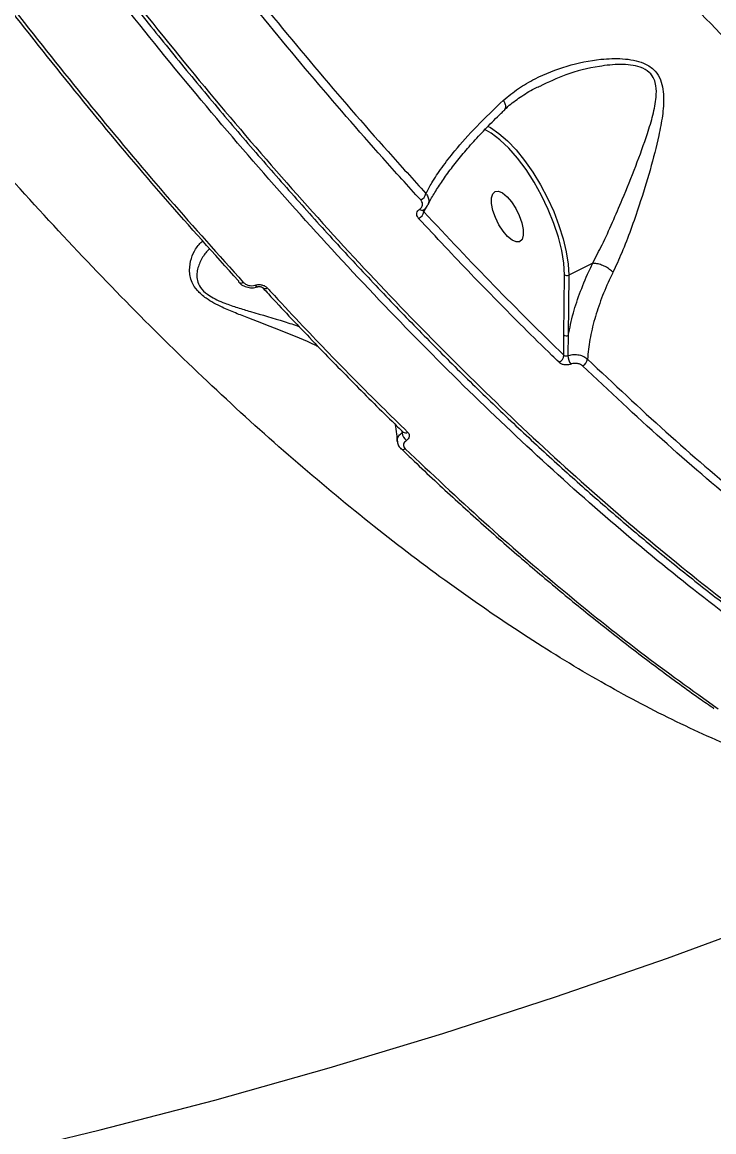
# Model space of a CAD drawing. Header units: millimetres. Extents: x -7245 to 6306, y -6696 to 5973.
# Drawn here: x 2084.4 to 2195.8, y -2868.9 to -2690.3 of the extents above; entities that cross this region are included whole.
import ezdxf

# ---------------------------------------------------------------- set-up
doc = ezdxf.new("R2010")
doc.units = ezdxf.units.MM
for name, color, linetype in [('DIKOM_ОБЪЕКТ', 7, 'Continuous'), ('DIKOM_РАЗМЕР_ЗОНА', 7, 'Continuous'), ('DIKOM_РАЗМЕР_ОБЪЕКТА', 7, 'Continuous')]:
    doc.layers.add(name, color=color, linetype=linetype)
doc.styles.add('style1', font='arial.ttf', dxfattribs={"width": 0.8})
doc.dimstyles.new('1-50', dxfattribs={"dimtxt": 300, "dimasz": 200, "dimexe": 100, "dimexo": 0, "dimgap": 100, "dimtad": 1, "dimtxsty": 'style1', "dimcen": 200, "dimclrd": 7, "dimclre": 7, "dimclrt": 7, "dimadec": 1, "dimazin": 2, "dimtfac": 1, "dimtmove": 0, "dimatfit": 2, "dimfxl": 0, "dimlwd": 25, "dimlwe": 18, "dimarcsym": 0})

# ---------------------------------------------------------------- blocks, each defined once
blk = doc.blocks.new('*D10')
at = {"layer": 'Defpoints', "color": 0, "transparency": 16777216}
for p in [(-4365.71, 2792.53), (4306.16, 475.6), (4306.16, -5965.27)]:
    blk.add_point(p, dxfattribs=at)
at = {"layer": 'DIKOM_РАЗМЕР_ОБЪЕКТА', "color": 7, "lineweight": 18, "transparency": 16777216}
for p, q in [((-4365.71, 2792.53), (-4365.71, -6065.27)), ((4306.16, 475.6), (4306.16, -6065.27))]:
    blk.add_line(p, q, dxfattribs=at)
at = {"layer": 'DIKOM_РАЗМЕР_ОБЪЕКТА', "color": 7, "lineweight": 25, "transparency": 16777216}
blk.add_line((-4165.71, -5965.27), (4106.16, -5965.27), dxfattribs=at)
at = {"layer": 'DIKOM_РАЗМЕР_ОБЪЕКТА', "color": 7, "transparency": 16777216}
for points in [[(-4165.71, -5931.93), (-4165.71, -5998.6), (-4365.71, -5965.27)], [(4106.16, -5931.93), (4106.16, -5998.6), (4306.16, -5965.27)]]:
    blk.add_solid(points, dxfattribs=at)
at = {"layer": 'DIKOM_РАЗМЕР_ОБЪЕКТА', "color": 7, "transparency": 16777216, "insert": (-85.78, -5712.1), "char_height": 300, "attachment_point": 5, "style": 'style1'}
blk.add_mtext('8650', dxfattribs=at)
blk = doc.blocks.new('*D12')
at = {"layer": 'Defpoints', "color": 0, "transparency": 16777216}
for p in [(-5865.71, 123.34), (6306.18, -91.92), (6306.18, -6596.14)]:
    blk.add_point(p, dxfattribs=at)
at = {"layer": 'DIKOM_РАЗМЕР_ЗОНА', "color": 7, "lineweight": 18, "transparency": 16777216}
for p, q in [((-5865.71, 123.34), (-5865.71, -6696.14)), ((6306.18, -91.92), (6306.18, -6696.14))]:
    blk.add_line(p, q, dxfattribs=at)
at = {"layer": 'DIKOM_РАЗМЕР_ЗОНА', "color": 7, "lineweight": 25, "transparency": 16777216}
blk.add_line((-5665.71, -6596.14), (6106.18, -6596.14), dxfattribs=at)
at = {"layer": 'DIKOM_РАЗМЕР_ЗОНА', "color": 7, "transparency": 16777216}
for points in [[(-5665.71, -6562.81), (-5665.71, -6629.48), (-5865.71, -6596.14)], [(6106.18, -6562.81), (6106.18, -6629.48), (6306.18, -6596.14)]]:
    blk.add_solid(points, dxfattribs=at)
at = {"layer": 'DIKOM_РАЗМЕР_ЗОНА', "color": 7, "transparency": 16777216, "insert": (-71.19, -6342.97), "char_height": 300, "attachment_point": 5, "style": 'style1'}
blk.add_mtext('12150', dxfattribs=at)

msp = doc.modelspace()

# ---------------------------------------------------------------- linework, layer by layer
at = {"layer": 'DIKOM_ОБЪЕКТ', "color": 7, "linetype": 'Continuous', "lineweight": 15}
for p, q in [((2149.373, -2720.238), (2149.123, -2720.831)), ((2176.303, -2729.128), (2172.444, -2731.052)), ((2171.675, -2740.669), (2171.747, -2730.962)), ((2172.444, -2731.052), (2172.371, -2740.76)), ((2171.671, -2743.935), (2171.675, -2740.669)), ((2145.606, -2756.406), (2145.601, -2756.104)), ((2145.785, -2756.301), (2145.79, -2756.304)), ((2145.414, -2758.982), (2145.378, -2758.943))]:
    msp.add_line(p, q, dxfattribs=at)
at = {"layer": 'DIKOM_ОБЪЕКТ', "color": 7, "linetype": 'Continuous', "lineweight": 15, "flags": 128}
for points in [[(2171.747, -2730.962), (2171.641, -2729.118), (2171.318, -2727.094), (2170.784, -2724.939), (2170.053, -2722.703), (2169.143, -2720.441), (2168.075, -2718.208), (2166.875, -2716.056), (2165.571, -2714.037), (2164.195, -2712.199), (2162.781, -2710.587), (2161.361, -2709.24), (2159.969, -2708.189), (2158.846, -2707.553)], [(2159.385, -2707.031), (2159.855, -2707.29), (2161.198, -2708.212), (2162.578, -2709.417), (2163.967, -2710.881), (2165.335, -2712.572), (2166.652, -2714.452), (2167.889, -2716.483), (2169.021, -2718.619), (2170.022, -2720.815), (2170.872, -2723.024), (2171.552, -2725.198), (2172.047, -2727.291), (2172.346, -2729.256), (2172.444, -2731.052)], [(2164.544, -2725.649), (2163.997, -2725.693), (2163.334, -2725.408), (2162.608, -2724.814), (2161.878, -2723.961), (2161.205, -2722.917), (2160.641, -2721.767), (2160.233, -2720.605), (2160.014, -2719.523), (2160.002, -2718.61), (2160.197, -2717.94), (2160.584, -2717.568), (2161.131, -2717.522), (2161.795, -2717.808), (2162.52, -2718.402), (2163.25, -2719.255), (2163.924, -2720.299), (2164.487, -2721.45), (2164.895, -2722.612), (2165.114, -2723.694), (2165.126, -2724.606), (2164.931, -2725.276), (2164.544, -2725.649)], [(2121.958, -2732.637), (2122.03, -2732.736), (2122.102, -2732.816), (2122.17, -2732.875), (2122.235, -2732.909), (2122.293, -2732.919), (2122.322, -2732.915)], [(2195.807, -2800.832), (2195.79, -2800.821), (2195.757, -2800.793)], [(1945.013, -2894.292), (1945.866, -2894.215), (1965, -2892.292), (1984.076, -2890.001), (2003.088, -2887.347), (2022.03, -2884.329), (2040.896, -2880.947), (2059.68, -2877.205), (2078.376, -2873.101), (2096.977, -2868.638), (2115.479, -2863.817), (2133.875, -2858.639), (2152.16, -2853.108), (2170.326, -2847.223), (2188.37, -2840.988), (2206.284, -2834.403), (2224.064, -2827.471), (2234.443, -2823.239)]]:
    msp.add_lwpolyline(points, dxfattribs=at)
at = {"layer": 'DIKOM_ОБЪЕКТ', "color": 7, "linetype": 'Continuous', "lineweight": 15}
for centre, radius, start, end in [((2147.952, -2717.532), 1.549, 295.27813, 346.3396), ((2147.649, -2720.542), 1.501, 294.80598, 348.90092), ((2148.864, -2720.041), 0.556, 221.32805, 288.19492), ((2172.162, -2730.491), 0.628, 228.66097, 296.66913), ((2119.606, -2731.983), 0.332, 177.62853, 221.41965), ((2119.696, -2731.713), 0.596, 235.23522, 306.18648), ((2123.55, -2732.615), 0.586, 233.41404, 306.74205), ((2172.091, -2740.196), 0.629, 228.67101, 296.50475), ((2170.282, -2743.806), 1.395, 295.47141, 354.67445), ((2175.076, -2743.793), 2.781, 184.22176, 214.28325), ((2174.064, -2744.381), 1.411, 295.90802, 352.93176), ((2147.3, -2756.27), 1.699, 184.61019, 234.47512), ((2146.155, -2755.816), 0.608, 232.07985, 304.7326), ((2145.774, -2758.478), 0.62, 234.52355, 304.08495)]:
    msp.add_arc(centre, radius, start, end, dxfattribs=at)
for points, knots in [([(2332.867, -2824.432), (2331.151, -2825.126), (2326.491, -2827.01), (2318.409, -2829.098), (2308.502, -2830.376), (2298.071, -2830.435), (2287.176, -2829.301), (2275.863, -2826.97), (2264.166, -2823.441), (2252.095, -2818.694), (2239.679, -2812.761), (2226.959, -2805.671), (2213.994, -2797.461), (2200.845, -2788.165), (2187.551, -2777.805), (2174.132, -2766.374), (2160.613, -2753.912), (2147.035, -2740.47), (2133.464, -2726.109), (2119.96, -2710.898), (2106.734, -2695.069), (2093.803, -2678.673), (2081.18, -2661.779), (2068.734, -2644.237), (2056.521, -2626.123), (2044.595, -2607.513), (2032.842, -2588.216), (2021.304, -2568.23), (2010.007, -2547.582), (1999.13, -2526.586), (1988.72, -2505.341), (1978.827, -2483.946), (1969.488, -2462.466), (1960.729, -2440.936), (1952.552, -2419.393), (1944.979, -2397.904), (1938.041, -2376.567), (1931.785, -2355.489), (1926.543, -2336.05), (1923.653, -2323.8), (1922.363, -2318.332)], [0, 0, 0, 0, 0.015652, 0.0424895, 0.0694113, 0.0963764, 0.1233415, 0.1502635, 0.1771007, 0.203938, 0.23086, 0.2578251, 0.2847901, 0.3117122, 0.3385491, 0.3653864, 0.3923085, 0.4192737, 0.4462389, 0.4731606, 0.4999983, 0.5258461, 0.5517704, 0.5777322, 0.6036941, 0.6296183, 0.6554664, 0.6823044, 0.7092256, 0.7361905, 0.7631562, 0.7900778, 0.8169157, 0.8437526, 0.8706753, 0.8976397, 0.9246051, 0.9515272, 0.9783651, 1, 1, 1, 1]), ([(1924.212, -2318.443), (1925.143, -2322.397), (1927.652, -2333.05), (1932.31, -2350.71), (1938.336, -2371.431), (1945.085, -2392.59), (1952.553, -2414.123), (1960.734, -2435.965), (1969.448, -2457.634), (1978.651, -2479.06), (1988.291, -2500.18), (1998.527, -2521.337), (2009.346, -2542.459), (2020.726, -2563.468), (2032.415, -2583.904), (2044.366, -2603.708), (2056.528, -2622.84), (2069.097, -2641.612), (2082.048, -2659.94), (2095.343, -2677.749), (2108.69, -2694.646), (2122.041, -2710.598), (2135.353, -2725.584), (2148.839, -2739.853), (2162.461, -2753.322), (2176.172, -2765.923), (2189.673, -2777.378), (2202.92, -2787.675), (2215.879, -2796.828), (2228.762, -2804.986), (2241.519, -2812.076), (2254.102, -2818.049), (2265.719, -2822.569), (2276.393, -2825.825), (2286.171, -2828.021), (2295.651, -2829.299), (2303.793, -2829.751), (2308.617, -2829.389), (2310.516, -2829.247)], [0, 0, 0, 0, 0.0168188, 0.0453111, 0.0738248, 0.1023162, 0.1316356, 0.1609794, 0.1902991, 0.2187906, 0.2473048, 0.2757964, 0.3051159, 0.334459, 0.363779, 0.3922707, 0.420784, 0.4492762, 0.4785955, 0.5079389, 0.5372584, 0.5657506, 0.594264, 0.6227561, 0.6520756, 0.6814192, 0.7107386, 0.7392301, 0.7677441, 0.7962359, 0.8255552, 0.8548987, 0.8842183, 0.9090161, 0.933843, 0.95867, 0.9837322, 1, 1, 1, 1]), ([(1923.794, -2318.982), (1924.11, -2320.369), (1925.183, -2325.088), (1927.193, -2333.237), (1929.813, -2343.4), (1932.599, -2353.615), (1935.535, -2363.853), (1938.622, -2374.118), (1941.861, -2384.414), (1945.253, -2394.744), (1948.799, -2405.11), (1952.499, -2415.517), (1956.354, -2425.966), (1960.367, -2436.461), (1964.538, -2447.005), (1968.864, -2457.59), (1973.331, -2468.179), (1977.92, -2478.729), (1982.619, -2489.211), (1987.427, -2499.621), (1992.345, -2509.963), (1997.373, -2520.241), (2002.514, -2530.459), (2007.768, -2540.619), (2013.139, -2550.724), (2018.625, -2560.777), (2024.231, -2570.781), (2029.955, -2580.734), (2035.782, -2590.61), (2041.688, -2600.367), (2047.653, -2609.972), (2053.67, -2619.412), (2059.741, -2628.694), (2065.869, -2637.822), (2072.056, -2646.797), (2078.302, -2655.625), (2084.611, -2664.307), (2090.983, -2672.844), (2097.422, -2681.24), (2103.928, -2689.496), (2110.489, -2697.596), (2117.079, -2705.507), (2123.673, -2713.199), (2130.258, -2720.657), (2136.836, -2727.884), (2143.412, -2734.881), (2149.984, -2741.656), (2156.557, -2748.208), (2163.131, -2754.538), (2169.709, -2760.649), (2176.293, -2766.543), (2182.885, -2772.22), (2189.477, -2777.674), (2196.047, -2782.886), (2202.567, -2787.834), (2209.023, -2792.504), (2215.411, -2796.897), (2221.736, -2801.014), (2227.998, -2804.859), (2234.202, -2808.432), (2240.347, -2811.734), (2246.435, -2814.766), (2252.469, -2817.529), (2258.45, -2820.021), (2264.375, -2822.244), (2270.228, -2824.189), (2275.985, -2825.848), (2281.627, -2827.211), (2287.148, -2828.284), (2292.551, -2829.06), (2297.838, -2829.551), (2303.004, -2829.734), (2307.144, -2829.699), (2309.517, -2829.494), (2310.249, -2829.431)], [0, 0, 0, 0, 0.0059367, 0.0201885, 0.0344434, 0.0486268, 0.0627438, 0.0768127, 0.0908473, 0.1048651, 0.118882, 0.13291, 0.1469634, 0.1610581, 0.1752099, 0.1894364, 0.2036936, 0.2178969, 0.2320309, 0.2461105, 0.260151, 0.2741707, 0.2881841, 0.3022071, 0.3162493, 0.3303291, 0.3444616, 0.3586639, 0.372922, 0.3871557, 0.4013101, 0.4154043, 0.4294568, 0.4434829, 0.4574978, 0.4715183, 0.4855556, 0.4996252, 0.5137422, 0.5279244, 0.5421776, 0.5564291, 0.570608, 0.5847236, 0.5987923, 0.6128289, 0.6268518, 0.6408751, 0.6549113, 0.6689756, 0.6830835, 0.6972513, 0.7114943, 0.7257557, 0.7399668, 0.7541096, 0.7682012, 0.7822568, 0.7962926, 0.8103247, 0.8243663, 0.8384303, 0.8525327, 0.8666882, 0.8809132, 0.8951832, 0.9094225, 0.923583, 0.937682, 0.951734, 0.965754, 0.9797562, 0.9937556, 1, 1, 1, 1]), ([(2005.64, -2356.758), (2007.394, -2362.438), (2010.903, -2373.805), (2016.748, -2391.005), (2022.997, -2408.261), (2029.769, -2425.774), (2037.062, -2443.506), (2044.881, -2461.418), (2053.1, -2479.221), (2061.983, -2497.452), (2071.572, -2516.057), (2081.882, -2534.967), (2092.577, -2553.543), (2103.606, -2571.698), (2114.916, -2589.348), (2126.463, -2606.413), (2138.228, -2622.854), (2150.187, -2638.659), (2162.314, -2653.801), (2174.55, -2668.213), (2186.84, -2681.824), (2199.132, -2694.575), (2211.409, -2706.428), (2223.648, -2717.385), (2235.82, -2727.428), (2247.87, -2736.512), (2259.74, -2744.592), (2271.608, -2751.766), (2283.429, -2757.936), (2295.156, -2763.038), (2306.552, -2766.952), (2317.557, -2769.62), (2328.182, -2771.149), (2334.864, -2771.123), (2338.203, -2771.11)], [0, 0, 0, 0, 0.0277671, 0.0555669, 0.0833665, 0.111133, 0.1400381, 0.1689798, 0.1979226, 0.2268282, 0.2586371, 0.2905486, 0.3225105, 0.3544713, 0.386382, 0.4181914, 0.449896, 0.4817004, 0.5135558, 0.545411, 0.5772149, 0.6089192, 0.6405475, 0.6722757, 0.7040553, 0.7358346, 0.7675624, 0.7991909, 0.8325942, 0.8660266, 0.8994297, 0.9329432, 0.9664866, 1, 1, 1, 1]), ([(2220.489, -2814.036), (2218.966, -2813.702), (2213.984, -2812.608), (2205.165, -2809.614), (2194.097, -2805.104), (2182.733, -2799.476), (2171.114, -2792.797), (2159.256, -2785.076), (2147.199, -2776.354), (2135.001, -2766.674), (2122.717, -2756.075), (2110.381, -2744.585), (2098.015, -2732.201), (2085.636, -2718.964), (2073.287, -2704.924), (2061.025, -2690.148), (2048.905, -2674.706), (2036.962, -2658.629), (2025.216, -2641.932), (2013.685, -2624.655), (2002.407, -2606.864), (1991.432, -2588.646), (1980.813, -2570.083), (1970.574, -2551.214), (1960.744, -2532.067), (1951.328, -2512.676), (1942.36, -2493.122), (1933.879, -2473.493), (1925.921, -2453.882), (1919.078, -2435.801), (1913.194, -2419.265), (1909.908, -2409.287), (1908.264, -2404.297)], [0, 0, 0, 0, 0.0151995, 0.0496988, 0.0841436, 0.1184798, 0.1528168, 0.1872625, 0.2217631, 0.2562634, 0.2907096, 0.3250469, 0.359409, 0.3938783, 0.4284031, 0.462928, 0.497397, 0.5317596, 0.5661767, 0.6007021, 0.635282, 0.6698622, 0.704388, 0.7388052, 0.7733086, 0.8079185, 0.8425839, 0.8772491, 0.9118597, 0.9463623, 0.9731807, 1, 1, 1, 1]), ([(2148.613, -2718.933), (2146.573, -2716.687), (2140.605, -2710.118), (2130.745, -2698.728), (2119.048, -2684.522), (2107.409, -2669.703), (2099.746, -2659.324), (2095.914, -2654.134)], [0, 0, 0, 0, 0.114455, 0.3347667, 0.5550778, 0.7775395, 1, 1, 1, 1]), ([(2096.877, -2653.247), (2100.663, -2658.376), (2108.234, -2668.632), (2119.808, -2683.378), (2131.515, -2697.607), (2141.429, -2709.062), (2147.421, -2715.657), (2149.457, -2717.898)], [0, 0, 0, 0, 0.2203129, 0.44062, 0.6630873, 0.88555, 1, 1, 1, 1]), ([(2119.274, -2731.969), (2115.356, -2727.615), (2107.521, -2718.907), (2095.805, -2704.987), (2084.144, -2690.453), (2074.436, -2677.757), (2068.66, -2669.868), (2066.698, -2667.188)], [0, 0, 0, 0, 0.2203103, 0.4406212, 0.6630817, 0.8855446, 1, 1, 1, 1]), ([(2067.356, -2667.263), (2069.323, -2669.949), (2075.075, -2677.806), (2084.729, -2690.435), (2096.375, -2704.965), (2108.155, -2718.972), (2116.084, -2727.787), (2120.048, -2732.195)], [0, 0, 0, 0, 0.1144584, 0.3347652, 0.5550784, 0.777536, 1, 1, 1, 1]), ([(2161.93, -2702.885), (2162.721, -2702.236), (2164.305, -2700.937), (2167.688, -2698.997), (2172.111, -2697.22), (2176.937, -2696.242), (2180.573, -2696.108), (2182.877, -2696.391), (2184.618, -2696.893), (2186.126, -2697.811), (2187.124, -2699.171), (2187.605, -2700.701), (2187.792, -2702.763), (2187.583, -2705.386), (2186.826, -2709.286), (2185.594, -2714.086), (2184.005, -2719.194), (2182.459, -2723.685), (2181.055, -2727.37), (2180.047, -2729.548), (2179.572, -2730.576)], [0, 0, 0, 0, 0.0519271, 0.10389, 0.1951552, 0.286406, 0.3437004, 0.3731325, 0.4024744, 0.4366841, 0.4671101, 0.49698, 0.526968, 0.5808844, 0.6349528, 0.7265825, 0.8181256, 0.8810503, 0.9438829, 1, 1, 1, 1]), ([(2176.309, -2729.127), (2176.309, -2729.126), (2176.822, -2728.099), (2177.905, -2726.062), (2179.496, -2722.533), (2181.316, -2718.28), (2183.278, -2713.452), (2184.917, -2708.933), (2186.054, -2705.264), (2186.564, -2702.695), (2186.583, -2700.773), (2186.228, -2699.406), (2185.46, -2698.281), (2184.06, -2697.521), (2182.423, -2697.178), (2180.201, -2697.073), (2176.653, -2697.451), (2172.202, -2698.538), (2169.155, -2699.987), (2167.779, -2700.641)], [0, 0, 0, 0, 0.0000398, 0.0642626, 0.137264, 0.210359, 0.3170333, 0.4237705, 0.4852608, 0.5465711, 0.5871512, 0.6110517, 0.6424568, 0.6779663, 0.7098643, 0.7419121, 0.806769, 0.9127226, 1, 1, 1, 1]), ([(2162.122, -2704.41), (2162.295, -2704.24), (2163.055, -2703.487), (2164.663, -2702.342), (2166.381, -2701.24), (2167.483, -2700.732), (2167.765, -2700.602)], [0, 0, 0, 0, 0.1081644, 0.477575, 0.8661277, 1, 1, 1, 1]), ([(2149.457, -2717.898), (2149.757, -2717.335), (2150.467, -2716.001), (2151.992, -2713.71), (2154.326, -2710.687), (2157.523, -2707.072), (2160.448, -2704.293), (2161.93, -2702.885)], [0, 0, 0, 0, 0.1301641, 0.3081442, 0.4882708, 0.7408421, 1, 1, 1, 1]), ([(2161.93, -2702.885), (2161.942, -2702.909), (2162.069, -2703.141), (2162.243, -2703.575), (2162.307, -2704.084), (2162.181, -2704.279), (2162.122, -2704.37)], [0, 0, 0, 0, 0.03623, 0.362782, 0.701293, 1, 1, 1, 1]), ([(2149.804, -2719.741), (2149.848, -2719.643), (2150.128, -2719.026), (2150.874, -2717.731), (2152.06, -2715.869), (2153.513, -2713.857), (2155.2, -2711.737), (2157.108, -2709.533), (2159.234, -2707.272), (2160.928, -2705.554), (2161.959, -2704.596), (2162.163, -2704.407)], [0, 0, 0, 0, 0.0244105, 0.1535166, 0.2854898, 0.4198159, 0.5558114, 0.6927642, 0.8299156, 0.9665173, 1, 1, 1, 1]), ([(2149.457, -2717.898), (2149.506, -2717.964), (2149.705, -2718.227), (2149.9, -2718.735), (2149.934, -2719.307), (2149.784, -2719.606), (2149.731, -2719.71)], [0, 0, 0, 0, 0.1173348, 0.4721263, 0.8168249, 1, 1, 1, 1]), ([(2148.447, -2720.408), (2148.554, -2720.317), (2148.769, -2720.136), (2148.913, -2719.778), (2148.902, -2719.401), (2148.768, -2719.115), (2148.644, -2718.969), (2148.613, -2718.933)], [0, 0, 0, 0, 0.2264523, 0.4526415, 0.6823197, 0.9205713, 1, 1, 1, 1]), ([(2149.032, -2720.561), (2149.067, -2720.54), (2149.324, -2720.39), (2149.592, -2720.115), (2149.694, -2719.818), (2149.715, -2719.756)], [0, 0, 0, 0, 0.1114937, 0.8142449, 1, 1, 1, 1]), ([(2148.279, -2721.904), (2148.248, -2721.868), (2148.12, -2721.72), (2147.985, -2721.429), (2147.976, -2721.046), (2148.121, -2720.683), (2148.338, -2720.5), (2148.447, -2720.408)], [0, 0, 0, 0, 0.0796083, 0.3192603, 0.5498709, 0.7748798, 1, 1, 1, 1]), ([(2170.882, -2745.065), (2170.5, -2744.695), (2168.588, -2742.842), (2163.865, -2738.187), (2156.709, -2730.924), (2151.09, -2724.912), (2148.279, -2721.904)], [0, 0, 0, 0, 0.0507737, 0.2538547, 0.6266933, 1, 1, 1, 1]), ([(2149.01, -2720.595), (2149.002, -2720.61), (2148.977, -2720.659), (2149.004, -2720.735), (2149.06, -2720.795), (2149.11, -2720.823), (2149.123, -2720.831)], [0, 0, 0, 0, 0.1526743, 0.4950714, 0.8723743, 1, 1, 1, 1]), ([(2149.005, -2720.594), (2149.003, -2720.596), (2148.998, -2720.601), (2149.028, -2720.579), (2149.044, -2720.567)], [0, 0, 0, 0, 0.4745194, 1, 1, 1, 1]), ([(2149.123, -2720.831), (2152.876, -2724.838), (2160.39, -2732.861), (2167.908, -2740.241), (2171.671, -2743.935)], [0, 0, 0, 0, 0.499447, 1, 1, 1, 1]), ([(2132.173, -2742.599), (2131.988, -2742.503), (2130.242, -2741.599), (2126.446, -2740.091), (2122.069, -2738.417), (2118.765, -2737.14), (2116.409, -2736.13), (2114.205, -2734.958), (2112.553, -2733.536), (2111.546, -2731.931), (2111.289, -2730.111), (2111.626, -2728.316), (2112.385, -2726.626), (2113.115, -2725.9), (2113.518, -2725.5)], [0, 0, 0, 0, 0.017507, 0.1653106, 0.3130364, 0.3702698, 0.4273988, 0.5034213, 0.5575668, 0.6115353, 0.697717, 0.791049, 0.8846112, 1, 1, 1, 1]), ([(2114.654, -2726.777), (2114.524, -2726.884), (2113.987, -2727.328), (2113.222, -2728.536), (2112.651, -2729.942), (2112.519, -2731.197), (2112.667, -2732.202), (2113.269, -2733.329), (2114.781, -2734.57), (2116.874, -2735.504), (2119.12, -2736.274), (2122.352, -2737.247), (2125.754, -2738.192), (2128.235, -2739.031), (2129.023, -2739.298)], [0, 0, 0, 0, 0.0371965, 0.1540258, 0.2705438, 0.3220589, 0.3733768, 0.4348103, 0.4959082, 0.5848721, 0.6550024, 0.7252911, 0.9127577, 1, 1, 1, 1]), ([(2172.371, -2740.76), (2172.618, -2739.557), (2173.095, -2737.225), (2174.308, -2733.607), (2175.435, -2730.918), (2176.163, -2729.418), (2176.303, -2729.128)], [0, 0, 0, 0, 0.3208539, 0.6223499, 0.9272552, 1, 1, 1, 1]), ([(2176.303, -2729.128), (2176.304, -2729.128), (2176.306, -2729.126), (2176.308, -2729.127), (2176.309, -2729.127)], [0, 0, 0, 0, 0.6850022, 1, 1, 1, 1]), ([(2179.572, -2730.576), (2179.545, -2730.549), (2179.429, -2730.428), (2179.105, -2730.145), (2178.518, -2729.752), (2177.745, -2729.392), (2176.962, -2729.156), (2176.526, -2729.136), (2176.309, -2729.127)], [0, 0, 0, 0, 0.0350967, 0.1552273, 0.3664804, 0.5776587, 0.7888182, 1, 1, 1, 1]), ([(2179.572, -2730.576), (2179.438, -2730.85), (2178.755, -2732.248), (2177.68, -2734.777), (2176.57, -2738.119), (2175.781, -2741.416), (2175.571, -2743.505), (2175.465, -2744.555)], [0, 0, 0, 0, 0.0563722, 0.2882672, 0.522747, 0.7599853, 1, 1, 1, 1]), ([(2119.366, -2732.194), (2119.398, -2732.234), (2119.595, -2732.485), (2120.14, -2732.818), (2120.98, -2733.072), (2121.764, -2733.099), (2122.173, -2732.932), (2122.308, -2732.877)], [0, 0, 0, 0, 0.0501772, 0.3122805, 0.5852464, 0.8635047, 1, 1, 1, 1]), ([(2120.048, -2732.195), (2120.165, -2732.3), (2120.398, -2732.51), (2120.891, -2732.699), (2121.413, -2732.754), (2121.771, -2732.7), (2121.939, -2732.644), (2121.958, -2732.637)], [0, 0, 0, 0, 0.2486092, 0.4975423, 0.7389327, 0.9702366, 1, 1, 1, 1]), ([(2121.958, -2732.637), (2122.138, -2732.593), (2122.486, -2732.508), (2123.043, -2732.579), (2123.544, -2732.765), (2123.782, -2732.978), (2123.901, -2733.084)], [0, 0, 0, 0, 0.2592001, 0.5021285, 0.7510628, 1, 1, 1, 1]), ([(2122.33, -2732.915), (2122.343, -2732.909), (2122.392, -2732.889), (2122.523, -2732.869), (2122.698, -2732.871), (2122.883, -2732.905), (2123.05, -2732.969), (2123.165, -2733.049), (2123.188, -2733.076), (2123.196, -2733.086)], [0, 0, 0, 0, 0.0524763, 0.1992819, 0.3485058, 0.5095547, 0.6871586, 0.8816581, 1, 1, 1, 1]), ([(2123.205, -2733.081), (2123.5, -2733.405), (2126, -2736.153), (2130.721, -2741.13), (2137.359, -2747.972), (2142.387, -2753.018), (2145.195, -2755.714), (2145.791, -2756.286)], [0, 0, 0, 0, 0.0392421, 0.3327348, 0.6268554, 0.9207449, 1, 1, 1, 1]), ([(2123.901, -2733.084), (2124.283, -2733.498), (2126.193, -2735.568), (2130.912, -2740.603), (2138.067, -2748.026), (2143.689, -2753.552), (2146.502, -2756.316)], [0, 0, 0, 0, 0.0507685, 0.2538551, 0.6267, 1, 1, 1, 1]), ([(2172.371, -2740.76), (2172.363, -2740.996), (2172.327, -2742.077), (2172.313, -2743.155), (2172.302, -2743.998)], [0, 0, 0, 0, 0.2185591, 1, 1, 1, 1]), ([(2172.778, -2745.36), (2172.747, -2745.371), (2172.564, -2745.435), (2172.193, -2745.499), (2171.685, -2745.468), (2171.214, -2745.326), (2170.993, -2745.152), (2170.882, -2745.065)], [0, 0, 0, 0, 0.0479984, 0.2856907, 0.523689, 0.7617641, 1, 1, 1, 1]), ([(2171.671, -2743.935), (2171.708, -2743.961), (2171.782, -2744.012), (2171.938, -2744.05), (2172.107, -2744.051), (2172.231, -2744.025), (2172.292, -2744.002), (2172.302, -2743.998)], [0, 0, 0, 0, 0.2387052, 0.4773548, 0.7152626, 0.9522795, 1, 1, 1, 1]), ([(2172.302, -2743.998), (2172.354, -2743.981), (2172.66, -2743.881), (2173.28, -2743.786), (2174.128, -2743.855), (2174.912, -2744.109), (2175.281, -2744.407), (2175.465, -2744.555)], [0, 0, 0, 0, 0.0485645, 0.2867432, 0.5246731, 0.762315, 1, 1, 1, 1]), ([(2174.681, -2745.651), (2174.57, -2745.565), (2174.348, -2745.392), (2173.876, -2745.251), (2173.366, -2745.221), (2172.993, -2745.286), (2172.809, -2745.349), (2172.778, -2745.36)], [0, 0, 0, 0, 0.2378346, 0.4755531, 0.7135782, 0.9515576, 1, 1, 1, 1]), ([(2175.465, -2744.555), (2179.678, -2748.515), (2188.103, -2756.436), (2200.712, -2767.237), (2213.281, -2777.285), (2221.568, -2783.186), (2225.712, -2786.136)], [0, 0, 0, 0, 0.2485912, 0.4971877, 0.7485909, 1, 1, 1, 1]), ([(2225.043, -2787.328), (2220.937, -2784.406), (2212.724, -2778.56), (2200.176, -2768.541), (2187.491, -2757.692), (2178.951, -2749.665), (2174.681, -2745.651)], [0, 0, 0, 0, 0.2485928, 0.4971913, 0.7485951, 1, 1, 1, 1]), ([(2144.444, -2754.989), (2144.556, -2755.527), (2144.739, -2756.408), (2144.769, -2757.404), (2144.78, -2757.791)], [0, 0, 0, 0, 0.6110753, 1, 1, 1, 1]), ([(2144.872, -2757.786), (2144.859, -2757.678), (2144.821, -2757.372), (2145.06, -2756.869), (2145.424, -2756.561), (2145.606, -2756.406)], [0, 0, 0, 0, 0.2143781, 0.6071133, 1, 1, 1, 1]), ([(2144.867, -2757.754), (2144.864, -2757.847), (2144.854, -2758.169), (2145.06, -2758.614), (2145.332, -2758.867), (2145.434, -2758.962)], [0, 0, 0, 0, 0.2026668, 0.7008782, 1, 1, 1, 1]), ([(2145.606, -2756.406), (2145.645, -2756.379), (2145.7, -2756.341), (2145.719, -2756.293), (2145.725, -2756.28)], [0, 0, 0, 0, 0.7227363, 1, 1, 1, 1]), ([(2146.312, -2757.653), (2146.201, -2757.743), (2145.979, -2757.922), (2145.834, -2758.266), (2145.852, -2758.617), (2145.988, -2758.859), (2146.102, -2758.972), (2146.121, -2758.991)], [0, 0, 0, 0, 0.2375782, 0.4756597, 0.7137694, 0.952263, 1, 1, 1, 1]), ([(2146.502, -2756.316), (2146.521, -2756.335), (2146.634, -2756.45), (2146.771, -2756.692), (2146.789, -2757.043), (2146.643, -2757.385), (2146.423, -2757.564), (2146.312, -2757.653)], [0, 0, 0, 0, 0.0489242, 0.2869373, 0.5249928, 0.7625355, 1, 1, 1, 1]), ([(2145.409, -2758.91), (2146.124, -2759.603), (2149.048, -2762.438), (2154.173, -2767.185), (2160.784, -2773.14), (2167.379, -2778.844), (2173.954, -2784.31), (2180.503, -2789.531), (2187.017, -2794.482), (2192.114, -2798.224), (2195.024, -2800.223), (2195.791, -2800.749)], [0, 0, 0, 0, 0.0420237, 0.1719892, 0.3020731, 0.4322555, 0.5625077, 0.6927967, 0.8230861, 0.9533493, 1, 1, 1, 1]), ([(2146.121, -2758.991), (2150.345, -2762.974), (2158.793, -2770.941), (2171.437, -2781.809), (2184.043, -2791.925), (2192.355, -2797.87), (2196.512, -2800.843)], [0, 0, 0, 0, 0.2485951, 0.4971918, 0.748595, 1, 1, 1, 1])]:
    msp.add_open_spline(points, degree=3, knots=knots, dxfattribs=at)

# ---------------------------------------------------------------- dimensions: what is measured, and where the dimension line sits
at = {"layer": 'DIKOM_РАЗМЕР_ЗОНА'}
dim = msp.add_linear_dim(base=(6306.184, -6596.144), p1=(-5865.714, 123.344), p2=(6306.184, -91.922), text='12150', dimstyle='1-50', dxfattribs=at)
dim.commit()
dim.dimension.update_dxf_attribs({"geometry": '*D12', "text_midpoint": (-71.192, -6596.144), "dimtype": 160})
at = {"layer": 'DIKOM_РАЗМЕР_ОБЪЕКТА'}
dim = msp.add_linear_dim(base=(4306.158, -5965.268), p1=(-4365.714, 2792.532), p2=(4306.158, 475.605), text='8650', dimstyle='1-50', dxfattribs=at)
dim.commit()
dim.dimension.update_dxf_attribs({"geometry": '*D10', "text_midpoint": (-85.784, -5965.268), "dimtype": 160})

doc.saveas('drawing.dxf')
